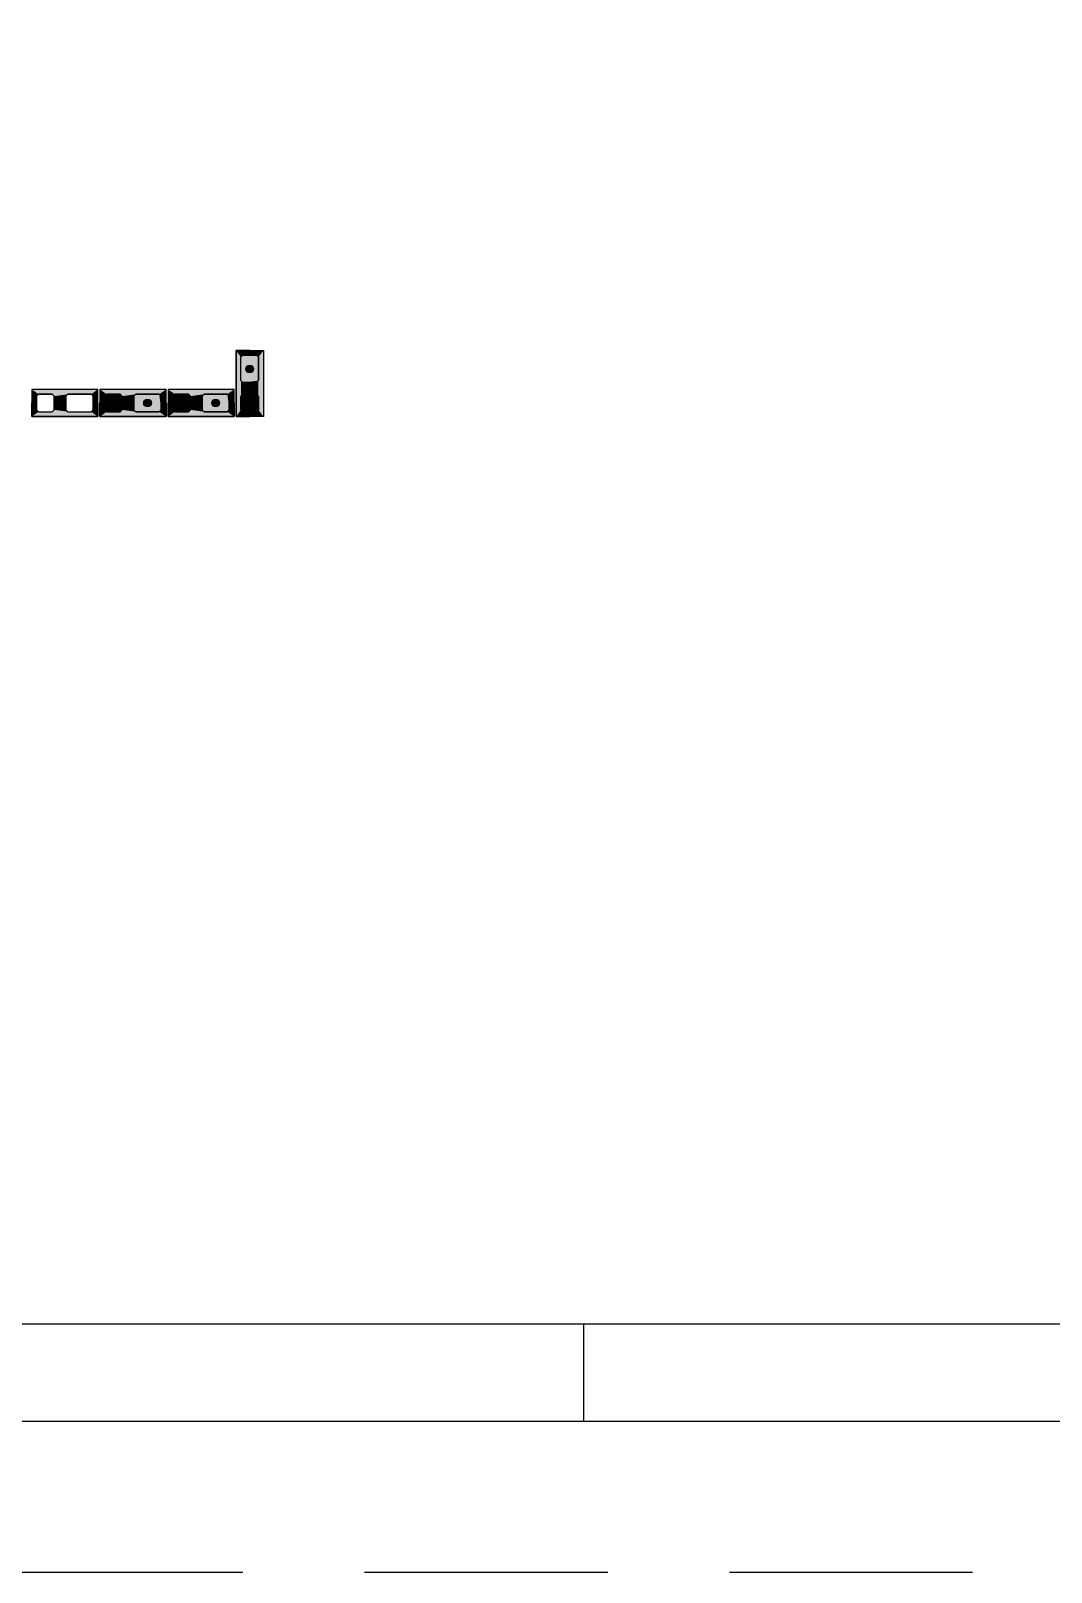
# Model space of a CAD drawing. Extents: x -1.9 to 86, y -1.6 to 60.9.
# Drawn here: x 28.37 to 38.86, y -1.55 to 14.28 of the extents above; entities that cross this region are included whole.
import ezdxf

# ---------------------------------------------------------------- set-up
doc = ezdxf.new("R2010")
doc.units = 0
doc.header["$MEASUREMENT"] = 0
doc.linetypes.add('HIDDEN', pattern=[0.375, 0.25, -0.125])
doc.layers.get('0').update_dxf_attribs({"linetype": 'CONTINUOUS'})
doc.layers.get('Defpoints').update_dxf_attribs({"linetype": 'CONTINUOUS'})
for name, color, linetype in [('ARQ_FOLHA', 7, 'CONTINUOUS'), ('PENA_01', 1, 'CONTINUOUS'), ('PENA_02', 2, 'CONTINUOUS'), ('PENA_03', 3, 'CONTINUOUS'), ('PENA_11', 252, 'CONTINUOUS'), ('PENA_21', 100, 'CONTINUOUS')]:
    doc.layers.add(name, color=color, linetype=linetype)

# ---------------------------------------------------------------- blocks, each defined once
blk = doc.blocks.new('FOLHA A1 - 841 X 594')
at = {"layer": 'ARQ_FOLHA', "color": 1}
blk.add_line((-500.5, 10), (-500.5, 0), dxfattribs=at)
for points in [[(-841, 0), (0, 0), (0, 594), (-841, 594)], [(-816, 10), (-10, 10), (-10, 584), (-816, 584)]]:
    blk.add_lwpolyline(points, close=True, dxfattribs=at)
at = {"layer": 'Defpoints', "color": 8, "linetype": 'HIDDEN', "ltscale": 100}
blk.add_lwpolyline([(-860.5, 609.5), (-860.5, -15.5), (19.5, -15.5), (19.5, 609.5)], close=True, dxfattribs=at)
blk = doc.blocks.new('*U24')
blk.add_blockref('FOLHA A1 - 841 X 594', (0, 0))

msp = doc.modelspace()

# ---------------------------------------------------------------- linework, layer by layer
at = {"layer": 'PENA_01', "linetype": 'Continuous'}
for points in [[(30.53034, 10.688397), (30.53034, 10.928397), (30.55034, 10.948397), (30.69034, 10.948397), (30.71034, 10.928397), (30.71034, 10.688397), (30.69034, 10.668397), (30.55034, 10.668397), (30.53034, 10.688397)], [(28.45034, 10.368397), (28.59034, 10.368397), (28.61034, 10.388397), (28.61034, 10.528397), (28.59034, 10.548397), (28.45034, 10.548397), (28.43034, 10.528397), (28.43034, 10.388397), (28.45034, 10.368397)], [(28.75034, 10.368397), (28.99034, 10.368397), (29.01034, 10.388397), (29.01034, 10.528397), (28.99034, 10.548397), (28.75034, 10.548397), (28.73034, 10.528397), (28.73034, 10.388397), (28.75034, 10.368397)], [(29.15034, 10.368397), (29.29034, 10.368397), (29.31034, 10.388397), (29.31034, 10.528397), (29.29034, 10.548397), (29.15034, 10.548397), (29.13034, 10.528397), (29.13034, 10.388397), (29.15034, 10.368397)], [(29.45034, 10.368397), (29.69034, 10.368397), (29.71034, 10.388397), (29.71034, 10.528397), (29.69034, 10.548397), (29.45034, 10.548397), (29.43034, 10.528397), (29.43034, 10.388397), (29.45034, 10.368397)], [(29.85034, 10.368397), (29.99034, 10.368397), (30.01034, 10.388397), (30.01034, 10.528397), (29.99034, 10.548397), (29.85034, 10.548397), (29.83034, 10.528397), (29.83034, 10.388397), (29.85034, 10.368397)], [(30.15034, 10.368397), (30.39034, 10.368397), (30.41034, 10.388397), (30.41034, 10.528397), (30.39034, 10.548397), (30.15034, 10.548397), (30.13034, 10.528397), (30.13034, 10.388397), (30.15034, 10.368397)], [(30.53034, 10.388397), (30.53034, 10.528397), (30.55034, 10.548397), (30.69034, 10.548397), (30.71034, 10.528397), (30.71034, 10.388397), (30.69034, 10.368397), (30.55034, 10.368397), (30.53034, 10.388397)]]:
    msp.add_lwpolyline(points, dxfattribs=at)
at = {"layer": 'PENA_02', "linetype": 'Continuous'}
for points in [[(30.48034, 10.318397), (30.48034, 10.998397), (30.76034, 10.998397), (30.76034, 10.318397), (30.48034, 10.318397)], [(28.38034, 10.318397), (29.06034, 10.318397), (29.06034, 10.598397), (28.38034, 10.598397), (28.38034, 10.318397)], [(29.08034, 10.318397), (29.76034, 10.318397), (29.76034, 10.598397), (29.08034, 10.598397), (29.08034, 10.318397)], [(29.78034, 10.318397), (30.46034, 10.318397), (30.46034, 10.598397), (29.78034, 10.598397), (29.78034, 10.318397)]]:
    msp.add_lwpolyline(points, dxfattribs=at)
at = {"layer": 'PENA_03', "linetype": 'Continuous'}
for points in [[(30.55034, 10.668397), (30.53034, 10.688397), (30.53034, 10.928397), (30.55034, 10.948397), (30.69034, 10.948397), (30.71034, 10.928397), (30.71034, 10.688397), (30.69034, 10.668397), (30.55034, 10.668397)], [(29.31034, 10.388397), (29.29034, 10.368397), (29.15034, 10.368397), (29.13034, 10.388397), (29.13034, 10.528397), (29.15034, 10.548397), (29.29034, 10.548397), (29.31034, 10.528397), (29.31034, 10.388397)], [(29.71034, 10.388397), (29.69034, 10.368397), (29.45034, 10.368397), (29.43034, 10.388397), (29.43034, 10.528397), (29.45034, 10.548397), (29.69034, 10.548397), (29.71034, 10.528397), (29.71034, 10.388397)], [(30.01034, 10.388397), (29.99034, 10.368397), (29.85034, 10.368397), (29.83034, 10.388397), (29.83034, 10.528397), (29.85034, 10.548397), (29.99034, 10.548397), (30.01034, 10.528397), (30.01034, 10.388397)], [(30.41034, 10.388397), (30.39034, 10.368397), (30.15034, 10.368397), (30.13034, 10.388397), (30.13034, 10.528397), (30.15034, 10.548397), (30.39034, 10.548397), (30.41034, 10.528397), (30.41034, 10.388397)], [(30.71034, 10.388397), (30.69034, 10.368397), (30.55034, 10.368397), (30.53034, 10.388397), (30.53034, 10.528397), (30.55034, 10.548397), (30.69034, 10.548397), (30.71034, 10.528397), (30.71034, 10.388397)]]:
    msp.add_lwpolyline(points, dxfattribs=at)
for centre in [(30.62034, 10.808397), (29.22034, 10.458397), (29.57034, 10.458397), (29.92034, 10.458397), (30.27034, 10.458397), (30.62034, 10.458397)]:
    msp.add_circle(centre, 0.04, dxfattribs=at)
for points in [[(30.66034, 10.808397), (30.60034, 10.843038), (30.582752, 10.822078)], [(30.66034, 10.808397), (30.582752, 10.822078), (30.582752, 10.794717)], [(30.66034, 10.808397), (30.582752, 10.794717), (30.60034, 10.773756)], [(30.66034, 10.808397), (30.627286, 10.84779), (30.60034, 10.843038)], [(30.66034, 10.808397), (30.60034, 10.773756), (30.627286, 10.769005)], [(30.66034, 10.808397), (30.650981, 10.834109), (30.627286, 10.84779)], [(30.66034, 10.808397), (30.627286, 10.769005), (30.650981, 10.782686)], [(30.66034, 10.808397), (30.650981, 10.782686), (30.66034, 10.808397)], [(29.26034, 10.458397), (29.20034, 10.493038), (29.182752, 10.472078)], [(29.26034, 10.458397), (29.182752, 10.472078), (29.182752, 10.444717)], [(29.26034, 10.458397), (29.182752, 10.444717), (29.20034, 10.423756)], [(29.26034, 10.458397), (29.227286, 10.49779), (29.20034, 10.493038)], [(29.26034, 10.458397), (29.20034, 10.423756), (29.227286, 10.419005)], [(29.26034, 10.458397), (29.250981, 10.484109), (29.227286, 10.49779)], [(29.26034, 10.458397), (29.227286, 10.419005), (29.250981, 10.432686)], [(29.26034, 10.458397), (29.250981, 10.432686), (29.26034, 10.458397)], [(29.61034, 10.458397), (29.55034, 10.493038), (29.532752, 10.472078)], [(29.61034, 10.458397), (29.532752, 10.472078), (29.532752, 10.444717)], [(29.61034, 10.458397), (29.532752, 10.444717), (29.55034, 10.423756)], [(29.61034, 10.458397), (29.577286, 10.49779), (29.55034, 10.493038)], [(29.61034, 10.458397), (29.55034, 10.423756), (29.577286, 10.419005)], [(29.61034, 10.458397), (29.600981, 10.484109), (29.577286, 10.49779)], [(29.61034, 10.458397), (29.577286, 10.419005), (29.600981, 10.432686)], [(29.61034, 10.458397), (29.600981, 10.432686), (29.61034, 10.458397)], [(29.96034, 10.458397), (29.90034, 10.493038), (29.882752, 10.472078)], [(29.96034, 10.458397), (29.882752, 10.472078), (29.882752, 10.444717)], [(29.96034, 10.458397), (29.882752, 10.444717), (29.90034, 10.423756)], [(29.96034, 10.458397), (29.927286, 10.49779), (29.90034, 10.493038)], [(29.96034, 10.458397), (29.90034, 10.423756), (29.927286, 10.419005)], [(29.96034, 10.458397), (29.950981, 10.484109), (29.927286, 10.49779)], [(29.96034, 10.458397), (29.927286, 10.419005), (29.950981, 10.432686)], [(29.96034, 10.458397), (29.950981, 10.432686), (29.96034, 10.458397)], [(30.31034, 10.458397), (30.25034, 10.493038), (30.232752, 10.472078)], [(30.31034, 10.458397), (30.232752, 10.472078), (30.232752, 10.444717)], [(30.31034, 10.458397), (30.232752, 10.444717), (30.25034, 10.423756)], [(30.31034, 10.458397), (30.277286, 10.49779), (30.25034, 10.493038)], [(30.31034, 10.458397), (30.25034, 10.423756), (30.277286, 10.419005)], [(30.31034, 10.458397), (30.300981, 10.484109), (30.277286, 10.49779)], [(30.31034, 10.458397), (30.277286, 10.419005), (30.300981, 10.432686)], [(30.31034, 10.458397), (30.300981, 10.432686), (30.31034, 10.458397)], [(30.66034, 10.458397), (30.60034, 10.493038), (30.582752, 10.472078)], [(30.66034, 10.458397), (30.582752, 10.472078), (30.582752, 10.444717)], [(30.66034, 10.458397), (30.582752, 10.444717), (30.60034, 10.423756)], [(30.66034, 10.458397), (30.627286, 10.49779), (30.60034, 10.493038)], [(30.66034, 10.458397), (30.60034, 10.423756), (30.627286, 10.419005)], [(30.66034, 10.458397), (30.650981, 10.484109), (30.627286, 10.49779)], [(30.66034, 10.458397), (30.627286, 10.419005), (30.650981, 10.432686)], [(30.66034, 10.458397), (30.650981, 10.432686), (30.66034, 10.458397)]]:
    msp.add_solid(points, dxfattribs=at)
at = {"layer": 'PENA_11', "linetype": 'Continuous'}
for points in [[(30.55034, 10.668397), (30.53034, 10.928397), (30.55034, 10.948397)], [(30.55034, 10.668397), (30.53034, 10.688397), (30.53034, 10.928397)], [(30.55034, 10.668397), (30.55034, 10.948397), (30.69034, 10.948397)], [(30.55034, 10.668397), (30.69034, 10.948397), (30.71034, 10.928397)], [(30.55034, 10.668397), (30.71034, 10.928397), (30.71034, 10.688397)], [(30.55034, 10.668397), (30.71034, 10.688397), (30.69034, 10.668397)], [(30.55034, 10.668397), (30.69034, 10.668397), (30.55034, 10.668397)], [(29.31034, 10.388397), (29.13034, 10.528397), (29.15034, 10.548397)], [(29.31034, 10.388397), (29.13034, 10.388397), (29.13034, 10.528397)], [(29.31034, 10.388397), (29.15034, 10.548397), (29.29034, 10.548397)], [(29.31034, 10.388397), (29.29034, 10.548397), (29.31034, 10.528397)], [(29.31034, 10.388397), (29.31034, 10.528397), (29.31034, 10.388397)], [(29.71034, 10.388397), (29.43034, 10.528397), (29.45034, 10.548397)], [(29.71034, 10.388397), (29.43034, 10.388397), (29.43034, 10.528397)], [(29.71034, 10.388397), (29.45034, 10.548397), (29.69034, 10.548397)], [(29.71034, 10.388397), (29.69034, 10.548397), (29.71034, 10.528397)], [(29.71034, 10.388397), (29.71034, 10.528397), (29.71034, 10.388397)], [(30.01034, 10.388397), (29.83034, 10.528397), (29.85034, 10.548397)], [(30.01034, 10.388397), (29.83034, 10.388397), (29.83034, 10.528397)], [(30.01034, 10.388397), (29.85034, 10.548397), (29.99034, 10.548397)], [(30.01034, 10.388397), (29.99034, 10.548397), (30.01034, 10.528397)], [(30.01034, 10.388397), (30.01034, 10.528397), (30.01034, 10.388397)], [(30.41034, 10.388397), (30.13034, 10.528397), (30.15034, 10.548397)], [(30.41034, 10.388397), (30.13034, 10.388397), (30.13034, 10.528397)], [(30.41034, 10.388397), (30.15034, 10.548397), (30.39034, 10.548397)], [(30.41034, 10.388397), (30.39034, 10.548397), (30.41034, 10.528397)], [(30.41034, 10.388397), (30.41034, 10.528397), (30.41034, 10.388397)], [(30.71034, 10.388397), (30.53034, 10.528397), (30.55034, 10.548397)], [(30.71034, 10.388397), (30.53034, 10.388397), (30.53034, 10.528397)], [(30.71034, 10.388397), (30.55034, 10.548397), (30.69034, 10.548397)], [(30.71034, 10.388397), (30.69034, 10.548397), (30.71034, 10.528397)], [(30.71034, 10.388397), (30.71034, 10.528397), (30.71034, 10.388397)], [(29.31034, 10.388397), (29.15034, 10.368397), (29.13034, 10.388397)], [(29.31034, 10.388397), (29.29034, 10.368397), (29.15034, 10.368397)], [(29.71034, 10.388397), (29.45034, 10.368397), (29.43034, 10.388397)], [(29.71034, 10.388397), (29.69034, 10.368397), (29.45034, 10.368397)], [(30.01034, 10.388397), (29.85034, 10.368397), (29.83034, 10.388397)], [(30.01034, 10.388397), (29.99034, 10.368397), (29.85034, 10.368397)], [(30.41034, 10.388397), (30.15034, 10.368397), (30.13034, 10.388397)], [(30.41034, 10.388397), (30.39034, 10.368397), (30.15034, 10.368397)], [(30.71034, 10.388397), (30.55034, 10.368397), (30.53034, 10.388397)], [(30.71034, 10.388397), (30.69034, 10.368397), (30.55034, 10.368397)]]:
    msp.add_solid(points, dxfattribs=at)
at = {"layer": 'PENA_21', "linetype": 'Continuous'}
for points in [[(30.62034, 10.318397), (30.62034, 10.368397), (30.55034, 10.368397), (30.53034, 10.388397), (30.53034, 10.528397), (30.55034, 10.548397), (30.62034, 10.548397), (30.62034, 10.668397), (30.55034, 10.668397), (30.53034, 10.688397), (30.53034, 10.928397), (30.55034, 10.948397), (30.62034, 10.948397), (30.62034, 10.998397), (30.48034, 10.998397), (30.48034, 10.318397), (30.62034, 10.318397)], [(30.62034, 10.318397), (30.62034, 10.368397), (30.69034, 10.368397), (30.71034, 10.388397), (30.71034, 10.528397), (30.69034, 10.548397), (30.62034, 10.548397), (30.62034, 10.668397), (30.69034, 10.668397), (30.71034, 10.688397), (30.71034, 10.928397), (30.69034, 10.948397), (30.62034, 10.948397), (30.62034, 10.998397), (30.76034, 10.998397), (30.76034, 10.318397), (30.62034, 10.318397)], [(28.38034, 10.458397), (28.43034, 10.458397), (28.43034, 10.528397), (28.45034, 10.548397), (28.59034, 10.548397), (28.61034, 10.528397), (28.61034, 10.458397), (28.73034, 10.458397), (28.73034, 10.528397), (28.75034, 10.548397), (28.99034, 10.548397), (29.01034, 10.528397), (29.01034, 10.458397), (29.06034, 10.458397), (29.06034, 10.598397), (28.38034, 10.598397), (28.38034, 10.458397)], [(28.38034, 10.458397), (28.43034, 10.458397), (28.43034, 10.388397), (28.45034, 10.368397), (28.59034, 10.368397), (28.61034, 10.388397), (28.61034, 10.458397), (28.73034, 10.458397), (28.73034, 10.388397), (28.75034, 10.368397), (28.99034, 10.368397), (29.01034, 10.388397), (29.01034, 10.458397), (29.06034, 10.458397), (29.06034, 10.318397), (28.38034, 10.318397), (28.38034, 10.458397)], [(29.08034, 10.458397), (29.13034, 10.458397), (29.13034, 10.528397), (29.15034, 10.548397), (29.29034, 10.548397), (29.31034, 10.528397), (29.31034, 10.458397), (29.43034, 10.458397), (29.43034, 10.528397), (29.45034, 10.548397), (29.69034, 10.548397), (29.71034, 10.528397), (29.71034, 10.458397), (29.76034, 10.458397), (29.76034, 10.598397), (29.08034, 10.598397), (29.08034, 10.458397)], [(29.08034, 10.458397), (29.13034, 10.458397), (29.13034, 10.388397), (29.15034, 10.368397), (29.29034, 10.368397), (29.31034, 10.388397), (29.31034, 10.458397), (29.43034, 10.458397), (29.43034, 10.388397), (29.45034, 10.368397), (29.69034, 10.368397), (29.71034, 10.388397), (29.71034, 10.458397), (29.76034, 10.458397), (29.76034, 10.318397), (29.08034, 10.318397), (29.08034, 10.458397)], [(29.78034, 10.458397), (29.83034, 10.458397), (29.83034, 10.528397), (29.85034, 10.548397), (29.99034, 10.548397), (30.01034, 10.528397), (30.01034, 10.458397), (30.13034, 10.458397), (30.13034, 10.528397), (30.15034, 10.548397), (30.39034, 10.548397), (30.41034, 10.528397), (30.41034, 10.458397), (30.46034, 10.458397), (30.46034, 10.598397), (29.78034, 10.598397), (29.78034, 10.458397)], [(29.78034, 10.458397), (29.83034, 10.458397), (29.83034, 10.388397), (29.85034, 10.368397), (29.99034, 10.368397), (30.01034, 10.388397), (30.01034, 10.458397), (30.13034, 10.458397), (30.13034, 10.388397), (30.15034, 10.368397), (30.39034, 10.368397), (30.41034, 10.388397), (30.41034, 10.458397), (30.46034, 10.458397), (30.46034, 10.318397), (29.78034, 10.318397), (29.78034, 10.458397)]]:
    msp.add_lwpolyline(points, dxfattribs=at)
for points in [[(30.62034, 10.998397), (30.48034, 10.998397), (30.55034, 10.948397)], [(30.55034, 10.948397), (30.48034, 10.998397), (30.53034, 10.928397)], [(30.48034, 10.998397), (30.53034, 10.388397), (30.53034, 10.928397)], [(30.48034, 10.318397), (30.53034, 10.388397), (30.48034, 10.998397)], [(30.53034, 10.928397), (30.53034, 10.388397), (30.53034, 10.528397)], [(30.53034, 10.928397), (30.53034, 10.688397), (30.53034, 10.528397)], [(30.62034, 10.948397), (30.62034, 10.998397), (30.55034, 10.948397)], [(30.69034, 10.948397), (30.62034, 10.948397), (30.76034, 10.998397)], [(30.62034, 10.948397), (30.62034, 10.998397), (30.76034, 10.998397)], [(30.71034, 10.928397), (30.69034, 10.948397), (30.76034, 10.998397)], [(30.71034, 10.688397), (30.76034, 10.998397), (30.71034, 10.528397)], [(30.71034, 10.528397), (30.76034, 10.998397), (30.71034, 10.388397)], [(30.76034, 10.998397), (30.76034, 10.318397), (30.71034, 10.388397)], [(30.71034, 10.688397), (30.71034, 10.928397), (30.76034, 10.998397)], [(30.55034, 10.548397), (30.53034, 10.688397), (30.53034, 10.528397)], [(30.55034, 10.548397), (30.55034, 10.668397), (30.53034, 10.688397)], [(30.62034, 10.548397), (30.55034, 10.668397), (30.55034, 10.548397)], [(30.62034, 10.548397), (30.62034, 10.668397), (30.55034, 10.668397)], [(30.62034, 10.548397), (30.69034, 10.668397), (30.69034, 10.548397)], [(30.62034, 10.548397), (30.62034, 10.668397), (30.69034, 10.668397)], [(30.69034, 10.668397), (30.71034, 10.688397), (30.69034, 10.548397)], [(30.69034, 10.548397), (30.71034, 10.688397), (30.71034, 10.528397)], [(29.06034, 10.598397), (28.38034, 10.598397), (28.45034, 10.548397)], [(28.38034, 10.598397), (28.38034, 10.458397), (28.43034, 10.458397)], [(28.38034, 10.598397), (28.43034, 10.458397), (28.43034, 10.528397)], [(28.38034, 10.598397), (28.43034, 10.528397), (28.45034, 10.548397)], [(28.38034, 10.318397), (28.38034, 10.458397), (28.43034, 10.458397)], [(28.38034, 10.318397), (28.43034, 10.458397), (28.43034, 10.388397)], [(29.06034, 10.598397), (28.45034, 10.548397), (28.59034, 10.548397)], [(29.06034, 10.598397), (28.59034, 10.548397), (28.61034, 10.528397)], [(29.06034, 10.598397), (28.61034, 10.528397), (28.75034, 10.548397)], [(28.61034, 10.528397), (28.73034, 10.528397), (28.75034, 10.548397)], [(28.61034, 10.528397), (28.61034, 10.458397), (28.73034, 10.458397)], [(28.61034, 10.528397), (28.73034, 10.458397), (28.73034, 10.528397)], [(28.61034, 10.388397), (28.61034, 10.458397), (28.73034, 10.458397)], [(28.61034, 10.388397), (28.73034, 10.458397), (28.73034, 10.388397)], [(29.06034, 10.598397), (28.75034, 10.548397), (28.99034, 10.548397)], [(29.06034, 10.598397), (28.99034, 10.548397), (29.01034, 10.528397)], [(29.06034, 10.598397), (29.01034, 10.528397), (29.06034, 10.458397)], [(29.06034, 10.458397), (29.01034, 10.528397), (29.01034, 10.458397)], [(29.06034, 10.318397), (29.01034, 10.388397), (29.06034, 10.458397)], [(29.06034, 10.458397), (29.01034, 10.388397), (29.01034, 10.458397)], [(29.76034, 10.598397), (29.08034, 10.598397), (29.15034, 10.548397)], [(29.08034, 10.598397), (29.08034, 10.458397), (29.13034, 10.458397)], [(29.08034, 10.598397), (29.13034, 10.458397), (29.13034, 10.528397)], [(29.08034, 10.598397), (29.13034, 10.528397), (29.15034, 10.548397)], [(29.08034, 10.318397), (29.08034, 10.458397), (29.13034, 10.458397)], [(29.08034, 10.318397), (29.13034, 10.458397), (29.13034, 10.388397)], [(29.76034, 10.598397), (29.15034, 10.548397), (29.29034, 10.548397)], [(29.76034, 10.598397), (29.29034, 10.548397), (29.31034, 10.528397)], [(29.76034, 10.598397), (29.31034, 10.528397), (29.45034, 10.548397)], [(29.31034, 10.528397), (29.43034, 10.528397), (29.45034, 10.548397)], [(29.31034, 10.528397), (29.31034, 10.458397), (29.43034, 10.458397)], [(29.31034, 10.528397), (29.43034, 10.458397), (29.43034, 10.528397)], [(29.31034, 10.388397), (29.31034, 10.458397), (29.43034, 10.458397)], [(29.31034, 10.388397), (29.43034, 10.458397), (29.43034, 10.388397)], [(29.76034, 10.598397), (29.45034, 10.548397), (29.69034, 10.548397)], [(29.76034, 10.598397), (29.69034, 10.548397), (29.71034, 10.528397)], [(29.76034, 10.598397), (29.71034, 10.528397), (29.76034, 10.458397)], [(29.76034, 10.458397), (29.71034, 10.528397), (29.71034, 10.458397)], [(29.76034, 10.318397), (29.71034, 10.388397), (29.76034, 10.458397)], [(29.76034, 10.458397), (29.71034, 10.388397), (29.71034, 10.458397)], [(30.46034, 10.598397), (29.78034, 10.598397), (29.85034, 10.548397)], [(29.78034, 10.598397), (29.78034, 10.458397), (29.83034, 10.458397)], [(29.78034, 10.598397), (29.83034, 10.458397), (29.83034, 10.528397)], [(29.78034, 10.598397), (29.83034, 10.528397), (29.85034, 10.548397)], [(29.78034, 10.318397), (29.78034, 10.458397), (29.83034, 10.458397)], [(29.78034, 10.318397), (29.83034, 10.458397), (29.83034, 10.388397)], [(30.46034, 10.598397), (29.85034, 10.548397), (29.99034, 10.548397)], [(30.46034, 10.598397), (29.99034, 10.548397), (30.01034, 10.528397)], [(30.46034, 10.598397), (30.01034, 10.528397), (30.15034, 10.548397)], [(30.01034, 10.528397), (30.13034, 10.528397), (30.15034, 10.548397)], [(30.01034, 10.528397), (30.01034, 10.458397), (30.13034, 10.458397)], [(30.01034, 10.528397), (30.13034, 10.458397), (30.13034, 10.528397)], [(30.01034, 10.388397), (30.01034, 10.458397), (30.13034, 10.458397)], [(30.01034, 10.388397), (30.13034, 10.458397), (30.13034, 10.388397)], [(30.46034, 10.598397), (30.15034, 10.548397), (30.39034, 10.548397)], [(30.46034, 10.598397), (30.39034, 10.548397), (30.41034, 10.528397)], [(30.46034, 10.598397), (30.41034, 10.528397), (30.46034, 10.458397)], [(30.46034, 10.458397), (30.41034, 10.528397), (30.41034, 10.458397)], [(30.46034, 10.318397), (30.41034, 10.388397), (30.46034, 10.458397)], [(30.46034, 10.458397), (30.41034, 10.388397), (30.41034, 10.458397)], [(28.38034, 10.318397), (28.43034, 10.388397), (28.45034, 10.368397)], [(29.06034, 10.318397), (28.38034, 10.318397), (28.45034, 10.368397)], [(29.06034, 10.318397), (28.45034, 10.368397), (28.59034, 10.368397)], [(29.06034, 10.318397), (28.59034, 10.368397), (28.61034, 10.388397)], [(29.06034, 10.318397), (28.61034, 10.388397), (28.75034, 10.368397)], [(28.61034, 10.388397), (28.73034, 10.388397), (28.75034, 10.368397)], [(29.06034, 10.318397), (28.75034, 10.368397), (28.99034, 10.368397)], [(29.06034, 10.318397), (28.99034, 10.368397), (29.01034, 10.388397)], [(29.08034, 10.318397), (29.13034, 10.388397), (29.15034, 10.368397)], [(29.76034, 10.318397), (29.08034, 10.318397), (29.15034, 10.368397)], [(29.76034, 10.318397), (29.15034, 10.368397), (29.29034, 10.368397)], [(29.76034, 10.318397), (29.29034, 10.368397), (29.31034, 10.388397)], [(29.76034, 10.318397), (29.31034, 10.388397), (29.45034, 10.368397)], [(29.31034, 10.388397), (29.43034, 10.388397), (29.45034, 10.368397)], [(29.76034, 10.318397), (29.45034, 10.368397), (29.69034, 10.368397)], [(29.76034, 10.318397), (29.69034, 10.368397), (29.71034, 10.388397)], [(29.78034, 10.318397), (29.83034, 10.388397), (29.85034, 10.368397)], [(30.46034, 10.318397), (29.78034, 10.318397), (29.85034, 10.368397)], [(30.46034, 10.318397), (29.85034, 10.368397), (29.99034, 10.368397)], [(30.46034, 10.318397), (29.99034, 10.368397), (30.01034, 10.388397)], [(30.46034, 10.318397), (30.01034, 10.388397), (30.15034, 10.368397)], [(30.01034, 10.388397), (30.13034, 10.388397), (30.15034, 10.368397)], [(30.46034, 10.318397), (30.15034, 10.368397), (30.39034, 10.368397)], [(30.46034, 10.318397), (30.39034, 10.368397), (30.41034, 10.388397)], [(30.55034, 10.368397), (30.53034, 10.388397), (30.48034, 10.318397)], [(30.55034, 10.368397), (30.48034, 10.318397), (30.62034, 10.318397)], [(30.55034, 10.368397), (30.62034, 10.318397), (30.62034, 10.368397)], [(30.76034, 10.318397), (30.62034, 10.318397), (30.69034, 10.368397)], [(30.69034, 10.368397), (30.62034, 10.318397), (30.62034, 10.368397)], [(30.71034, 10.388397), (30.76034, 10.318397), (30.69034, 10.368397)]]:
    msp.add_solid(points, dxfattribs=at)

# ---------------------------------------------------------------- block references
at = {"xscale": 0.09999999999999938, "yscale": 0.09999999999999938, "zscale": 0.09999999999999938}
msp.add_blockref('*U24', (84.1, -0.004999), dxfattribs=at)

doc.saveas('drawing.dxf')
